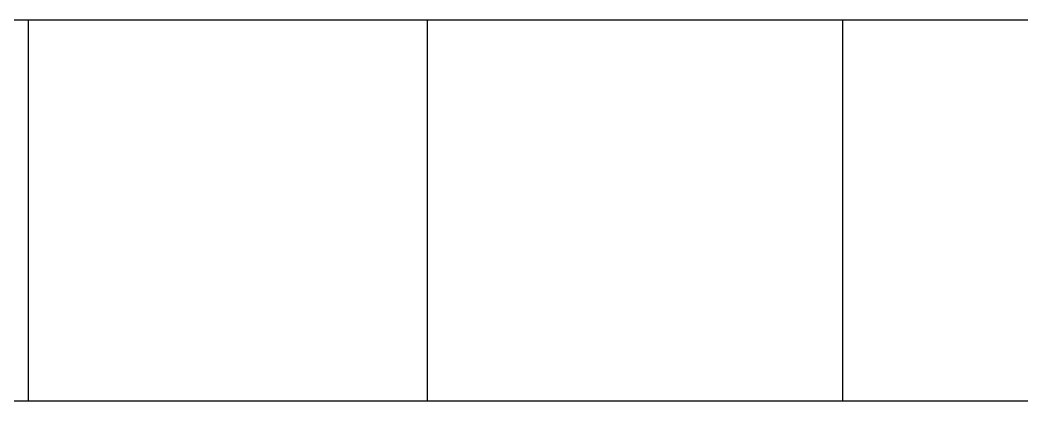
# Model space of a CAD drawing. Header units: metres. Extents: x -57 to 501, y 45 to 307.
# Drawn here: x 320.9 to 328.4, y 63.05 to 65.9 of the extents above; entities that cross this region are included whole.
import ezdxf

# ---------------------------------------------------------------- set-up
doc = ezdxf.new("R2010")
doc.units = ezdxf.units.M

msp = doc.modelspace()

# ---------------------------------------------------------------- linework, layer by layer
at = {"color": 251, "true_color": 0x636466}
for p, q in [((320.9598, 65.9029), (320.8406, 65.9029)), ((320.9598, 65.9029), (320.9598, 63.052)), ((323.9472, 65.9029), (320.9598, 65.9029)), ((323.9472, 63.052), (323.9472, 65.9029)), ((327.0537, 65.9029), (323.9472, 65.9029)), ((327.0537, 65.9029), (327.0537, 63.052)), ((330.1603, 65.9029), (327.0537, 65.9029)), ((320.8406, 63.052), (320.9575, 63.052)), ((320.9575, 63.052), (320.9598, 63.052)), ((320.9598, 63.052), (323.9448, 63.052)), ((323.9448, 63.052), (323.9472, 63.052)), ((323.9472, 63.052), (327.0514, 63.052)), ((327.0514, 63.052), (327.0537, 63.052)), ((327.0537, 63.052), (330.1579, 63.052))]:
    msp.add_line(p, q, dxfattribs=at)

doc.saveas('drawing.dxf')
